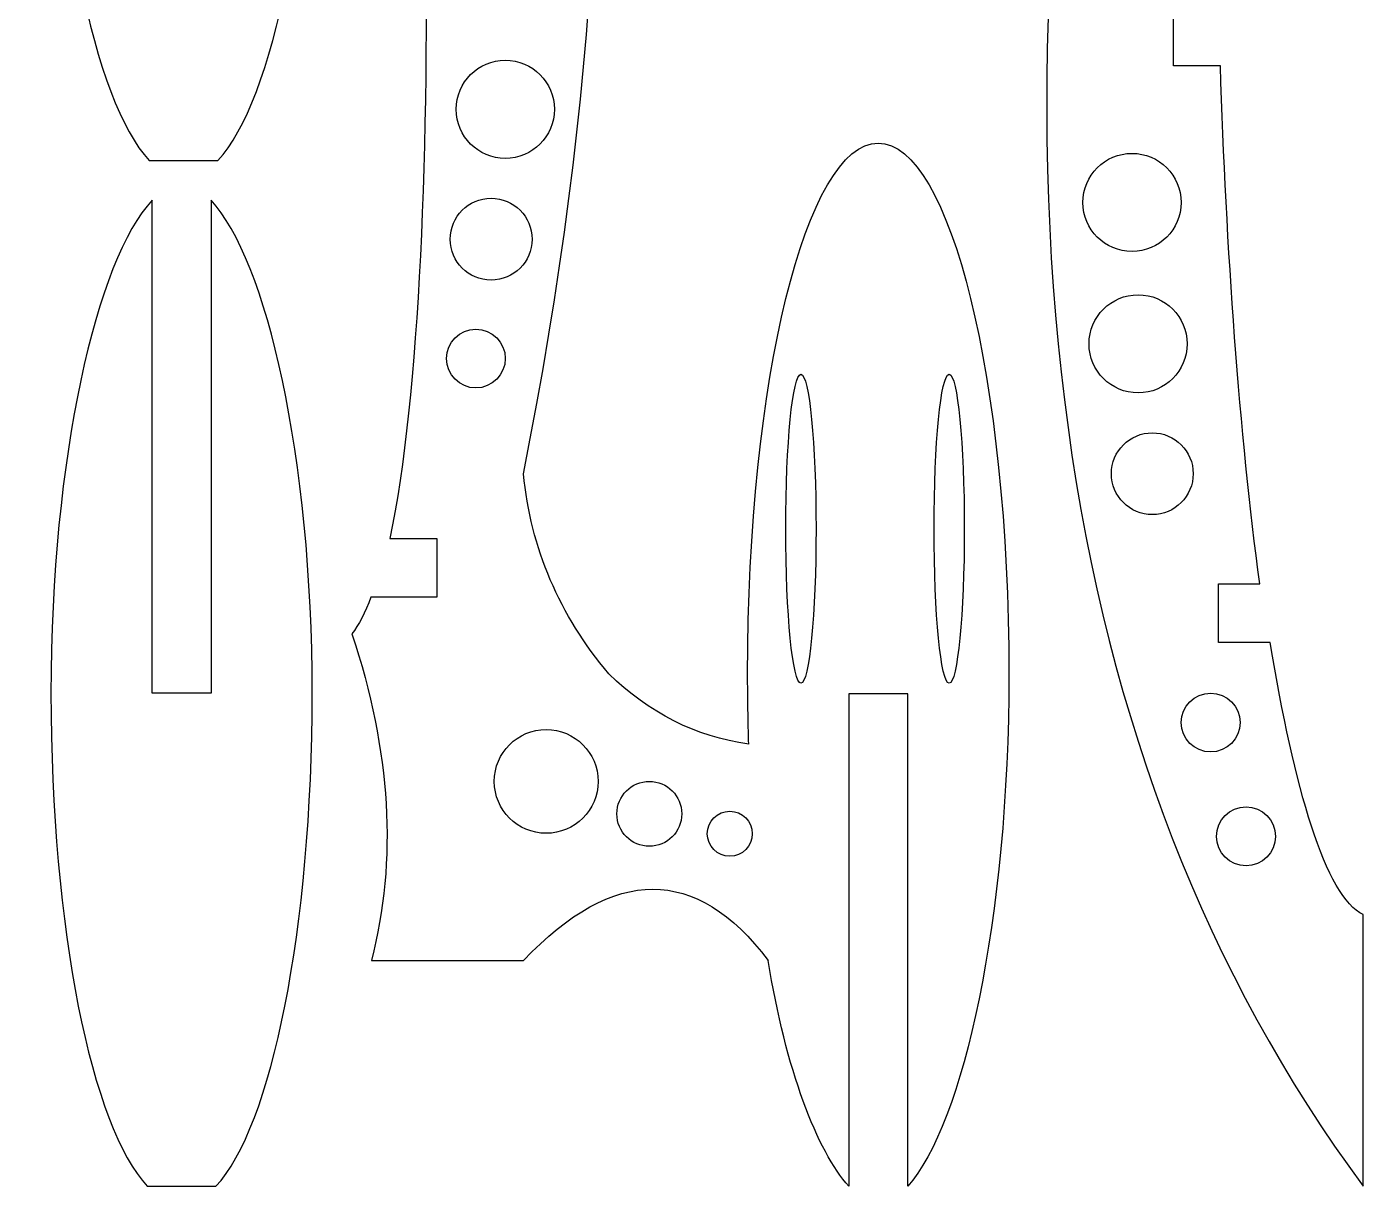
# Model space of a CAD drawing. Extents: x -6.9 to 5.4, y -6.6 to 6.1.
# Drawn here: x -1.36 to 5.45, y -6.58 to -0.67 of the extents above; entities that cross this region are included whole.
import ezdxf

# ---------------------------------------------------------------- set-up
doc = ezdxf.new("R2010")
doc.units = 0
doc.header["$MEASUREMENT"] = 0
doc.layers.add('LAYER_1', color=7, linetype='CONTINUOUS')

msp = doc.modelspace()

# ---------------------------------------------------------------- linework, layer by layer
at = {"layer": 'LAYER_1', "color": 1}
for centre, major_axis in [((4.2701, -1.56215), (0, 0.25)), ((4.30129, -2.28267), (0, 0.25)), ((4.37353, -2.94451), (0, 0.20846)), ((4.67129, -4.21266), (0, 0.15)), ((4.85129, -4.79266), (0, 0.15))]:
    msp.add_ellipse(centre, major_axis=major_axis, ratio=1, dxfattribs=at)
for points, knots in [([(-1.0765, 6.05652), (-1.0765, 6.05652), (-1.0765, 4.67193), (-1.0765, 4.67193), (-1.0765, 4.67193), (-1.26912, 4.58495), (-1.42916, 4.02107), (-1.55084, 3.28561), (-1.55084, 3.28561), (-1.55084, 3.28561), (-1.81406, 3.28562), (-1.81406, 3.28562), (-1.81406, 3.28562), (-1.81406, 3.28562), (-1.81406, 2.98575), (-1.81406, 2.98575), (-1.81406, 2.98575), (-1.81406, 2.98575), (-1.78008, 2.98575), (-1.78008, 2.98575), (-1.78008, 2.98575), (-1.78008, 2.98575), (-1.73451, 2.98575), (-1.73451, 2.98575), (-1.73451, 2.98575), (-1.73451, 2.98575), (-1.60366, 2.98575), (-1.60366, 2.98575), (-1.60366, 2.98575), (-1.70708, 2.23453), (-1.77571, 1.26423), (-1.80467, 0.34562), (-1.80467, 0.34562), (-1.80467, 0.34562), (-2.04347, 0.34562), (-2.04347, 0.34562), (-2.04347, 0.34562), (-2.04347, 0.34562), (-2.04347, 0.04575), (-2.04347, 0.04575), (-2.04347, 0.04575), (-2.04347, 0.04575), (-1.8138, 0.04575), (-1.8138, 0.04575), (-1.8138, 0.04575), (-1.84049, -1.2543), (-1.78591, -2.55726), (-1.63606, -3.27438), (-1.63606, -3.27438), (-1.63606, -3.27438), (-1.87501, -3.27438), (-1.87501, -3.27438), (-1.87501, -3.27438), (-1.87501, -3.27438), (-1.87501, -3.57425), (-1.87501, -3.57425), (-1.87501, -3.57425), (-1.87501, -3.57425), (-1.53922, -3.57425), (-1.53922, -3.57425), (-1.53922, -3.57425), (-1.50942, -3.653), (-1.47714, -3.71587), (-1.44229, -3.76058), (-1.44229, -3.76058), (-1.6412, -4.35957), (-1.67434, -4.91428), (-1.54172, -5.42472), (-1.54172, -5.42472), (-1.54172, -5.42472), (-1.7999, -5.42472), (-2.31625, -5.42472), (-2.31625, -5.42472), (-2.54922, -5.18566), (-2.71015, -5.04915), (-2.9477, -5.06273), (-2.9477, -5.06273), (-3.38926, -5.08798), (-3.56411, -5.42472), (-3.56411, -5.42472), (-3.56411, -5.42472), (-3.62295, -5.75827), (-3.67455, -6.2348), (-3.97476, -6.57611), (-3.97476, -6.57611), (-3.97476, -6.57611), (-4.07472, -6.57611), (-4.27463, -6.57611), (-4.27463, -6.57611), (-4.43925, -6.38713), (-4.57281, -6.00334), (-4.67531, -5.42472), (-4.67531, -5.42472), (-4.76578, -4.65962), (-3.82692, -0.58949), (-2.82667, 2.66733), (-2.82667, 2.66733), (-2.48529, 3.98956), (-1.79329, 5.08701), (-1.0765, 6.05652)], [0, 0, 0, 0, 0.0384615, 0.0384615, 0.0384615, 0.0384615, 0.0769231, 0.0769231, 0.0769231, 0.0769231, 0.1153846, 0.1153846, 0.1153846, 0.1153846, 0.1538462, 0.1538462, 0.1538462, 0.1538462, 0.1923077, 0.1923077, 0.1923077, 0.1923077, 0.2307692, 0.2307692, 0.2307692, 0.2307692, 0.2692308, 0.2692308, 0.2692308, 0.2692308, 0.3076923, 0.3076923, 0.3076923, 0.3076923, 0.3461538, 0.3461538, 0.3461538, 0.3461538, 0.3846154, 0.3846154, 0.3846154, 0.3846154, 0.4230769, 0.4230769, 0.4230769, 0.4230769, 0.4615385, 0.4615385, 0.4615385, 0.4615385, 0.5, 0.5, 0.5, 0.5, 0.5384615, 0.5384615, 0.5384615, 0.5384615, 0.5769231, 0.5769231, 0.5769231, 0.5769231, 0.6153846, 0.6153846, 0.6153846, 0.6153846, 0.6538462, 0.6538462, 0.6538462, 0.6538462, 0.6923077, 0.6923077, 0.6923077, 0.6923077, 0.7307692, 0.7307692, 0.7307692, 0.7307692, 0.7692308, 0.7692308, 0.7692308, 0.7692308, 0.8076923, 0.8076923, 0.8076923, 0.8076923, 0.8461538, 0.8461538, 0.8461538, 0.8461538, 0.8846154, 0.8846154, 0.8846154, 0.8846154, 0.9230769, 0.9230769, 0.9230769, 0.9230769, 1, 1, 1, 1]), ([(-0.07125, 6.05652), (-0.07125, 6.05652), (-0.07125, 4.67193), (-0.07125, 4.67193), (-0.07125, 4.67193), (0.12137, 4.58495), (0.28141, 4.02107), (0.40309, 3.28561), (0.40309, 3.28561), (0.40309, 3.28561), (0.66631, 3.28562), (0.66631, 3.28562), (0.66631, 3.28562), (0.66631, 3.28562), (0.66631, 2.98575), (0.66631, 2.98575), (0.66631, 2.98575), (0.66631, 2.98575), (0.63233, 2.98575), (0.63233, 2.98575), (0.63233, 2.98575), (0.63233, 2.98575), (0.58676, 2.98575), (0.58676, 2.98575), (0.58676, 2.98575), (0.58676, 2.98575), (0.45591, 2.98575), (0.45591, 2.98575), (0.45591, 2.98575), (0.55933, 2.23453), (0.62796, 1.26423), (0.65692, 0.34562), (0.65692, 0.34562), (0.65692, 0.34562), (0.89572, 0.34562), (0.89572, 0.34562), (0.89572, 0.34562), (0.89572, 0.34562), (0.89572, 0.04575), (0.89572, 0.04575), (0.89572, 0.04575), (0.89572, 0.04575), (0.66605, 0.04575), (0.66605, 0.04575), (0.66605, 0.04575), (0.69274, -1.2543), (0.63816, -2.55726), (0.48831, -3.27438), (0.48831, -3.27438), (0.48831, -3.27438), (0.72726, -3.27438), (0.72726, -3.27438), (0.72726, -3.27438), (0.72726, -3.27438), (0.72726, -3.57425), (0.72726, -3.57425), (0.72726, -3.57425), (0.72726, -3.57425), (0.39147, -3.57425), (0.39147, -3.57425), (0.39147, -3.57425), (0.36167, -3.653), (0.32939, -3.71587), (0.29454, -3.76058), (0.29454, -3.76058), (0.49345, -4.35957), (0.52659, -4.91428), (0.39397, -5.42472), (0.39397, -5.42472), (0.65316, -5.42472), (0.91133, -5.42472), (1.1685, -5.42472), (1.1685, -5.42472), (1.63172, -4.9411), (2.04767, -4.9411), (2.41636, -5.42472)], [0, 0, 0, 0, 0.05, 0.05, 0.05, 0.05, 0.1, 0.1, 0.1, 0.1, 0.15, 0.15, 0.15, 0.15, 0.2, 0.2, 0.2, 0.2, 0.25, 0.25, 0.25, 0.25, 0.3, 0.3, 0.3, 0.3, 0.35, 0.35, 0.35, 0.35, 0.4, 0.4, 0.4, 0.4, 0.45, 0.45, 0.45, 0.45, 0.5, 0.5, 0.5, 0.5, 0.55, 0.55, 0.55, 0.55, 0.6, 0.6, 0.6, 0.6, 0.65, 0.65, 0.65, 0.65, 0.7, 0.7, 0.7, 0.7, 0.75, 0.75, 0.75, 0.75, 0.8, 0.8, 0.8, 0.8, 0.85, 0.85, 0.85, 0.85, 0.9, 0.9, 0.9, 0.9, 1, 1, 1, 1]), ([(2.31711, -4.32375), (2.04536, -4.28318), (1.80781, -4.16389), (1.6044, -3.96529), (1.6044, -3.96529), (1.35135, -3.66467), (1.20605, -3.32449), (1.1685, -2.94474), (1.1685, -2.94474), (1.935, 0.90145), (1.52175, 3.90187), (-0.07125, 6.05652)], [0, 0, 0, 0, 0.25, 0.25, 0.25, 0.25, 0.5, 0.5, 0.5, 0.5, 1, 1, 1, 1]), ([(5.4487, -6.57611), (5.4487, -6.57611), (5.4487, -5.19152), (5.4487, -5.19152), (5.4487, -5.19152), (5.25608, -5.10454), (5.09604, -4.54066), (4.97436, -3.8052), (4.97436, -3.8052), (4.97436, -3.8052), (4.71114, -3.80521), (4.71114, -3.80521), (4.71114, -3.80521), (4.71114, -3.80521), (4.71114, -3.50534), (4.71114, -3.50534), (4.71114, -3.50534), (4.71114, -3.50534), (4.74512, -3.50534), (4.74512, -3.50534), (4.74512, -3.50534), (4.74512, -3.50534), (4.79069, -3.50534), (4.79069, -3.50534), (4.79069, -3.50534), (4.79069, -3.50534), (4.92154, -3.50534), (4.92154, -3.50534), (4.92154, -3.50534), (4.81812, -2.75412), (4.74949, -1.78382), (4.72053, -0.86521), (4.72053, -0.86521), (4.72053, -0.86521), (4.48173, -0.86521), (4.48173, -0.86521), (4.48173, -0.86521), (4.48173, -0.86521), (4.48173, -0.56534), (4.48173, -0.56534), (4.48173, -0.56534), (4.48173, -0.56534), (4.7114, -0.56534), (4.7114, -0.56534), (4.7114, -0.56534), (4.68471, 0.73471), (4.73929, 2.03767), (4.88914, 2.75479), (4.88914, 2.75479), (4.88914, 2.75479), (4.65019, 2.75479), (4.65019, 2.75479), (4.65019, 2.75479), (4.65019, 2.75479), (4.65019, 3.05466), (4.65019, 3.05466), (4.65019, 3.05466), (4.65019, 3.05466), (4.98598, 3.05466), (4.98598, 3.05466), (4.98598, 3.05466), (5.01578, 3.13341), (5.04806, 3.19628), (5.08291, 3.24099), (5.08291, 3.24099), (4.884, 3.83998), (4.85086, 4.39469), (4.98348, 4.90513), (4.98348, 4.90513), (4.72429, 4.90513), (4.46612, 4.90513), (4.20895, 4.90513), (4.20895, 4.90513), (3.74573, 4.42151), (3.32978, 4.42151), (2.96109, 4.90513)], [0, 0, 0, 0, 0.05, 0.05, 0.05, 0.05, 0.1, 0.1, 0.1, 0.1, 0.15, 0.15, 0.15, 0.15, 0.2, 0.2, 0.2, 0.2, 0.25, 0.25, 0.25, 0.25, 0.3, 0.3, 0.3, 0.3, 0.35, 0.35, 0.35, 0.35, 0.4, 0.4, 0.4, 0.4, 0.45, 0.45, 0.45, 0.45, 0.5, 0.5, 0.5, 0.5, 0.55, 0.55, 0.55, 0.55, 0.6, 0.6, 0.6, 0.6, 0.65, 0.65, 0.65, 0.65, 0.7, 0.7, 0.7, 0.7, 0.75, 0.75, 0.75, 0.75, 0.8, 0.8, 0.8, 0.8, 0.85, 0.85, 0.85, 0.85, 0.9, 0.9, 0.9, 0.9, 1, 1, 1, 1]), ([(3.06034, 3.80416), (3.33209, 3.76359), (3.56964, 3.6443), (3.77305, 3.4457), (3.77305, 3.4457), (4.0261, 3.14508), (4.1714, 2.8049), (4.20895, 2.42515), (4.20895, 2.42515), (3.44245, -1.42104), (3.8557, -4.42146), (5.4487, -6.57611)], [0, 0, 0, 0, 0.25, 0.25, 0.25, 0.25, 0.5, 0.5, 0.5, 0.5, 1, 1, 1, 1]), ([(-0.4136, 1.16531), (-0.4136, 1.16531), (-0.4136, 3.67818), (-0.4136, 3.67818), (-0.4136, 3.67818), (-0.13086, 3.37765), (0.10215, 2.36646), (0.10215, 1.16532), (0.10215, 1.16532), (0.10215, -0.03582), (-0.10579, -1.04699), (-0.38851, -1.34754), (-0.38851, -1.34754), (-0.38851, -1.34754), (-0.73851, -1.34752), (-0.73851, -1.34752), (-0.73851, -1.34752), (-1.02123, -1.04695), (-1.22915, -0.03579), (-1.22915, 1.16532), (-1.22915, 1.16532), (-1.22915, 2.36646), (-0.99619, 3.37765), (-0.71345, 3.67818), (-0.71345, 3.67818), (-0.71345, 3.67818), (-0.71345, 1.16531), (-0.71345, 1.16531), (-0.71345, 1.16531), (-0.71345, 1.16531), (-0.4136, 1.16531), (-0.4136, 1.16531)], [0, 0, 0, 0, 0.1111111, 0.1111111, 0.1111111, 0.1111111, 0.2222222, 0.2222222, 0.2222222, 0.2222222, 0.3333333, 0.3333333, 0.3333333, 0.3333333, 0.4444444, 0.4444444, 0.4444444, 0.4444444, 0.5555556, 0.5555556, 0.5555556, 0.5555556, 0.6666667, 0.6666667, 0.6666667, 0.6666667, 0.7777778, 0.7777778, 0.7777778, 0.7777778, 1, 1, 1, 1]), ([(1.07616, -0.83746), (0.93809, -0.83746), (0.82616, -0.94939), (0.82616, -1.08746), (0.82616, -1.08746), (0.82616, -1.22553), (0.93809, -1.33746), (1.07616, -1.33746), (1.07616, -1.33746), (1.21423, -1.33746), (1.32616, -1.22553), (1.32616, -1.08746), (1.32616, -1.08746), (1.32616, -0.94939), (1.21423, -0.83746), (1.07616, -0.83746)], [0, 0, 0, 0, 0.2, 0.2, 0.2, 0.2, 0.4, 0.4, 0.4, 0.4, 0.6, 0.6, 0.6, 0.6, 1, 1, 1, 1]), ([(2.31711, -4.32375), (2.31329, -4.20646), (2.31128, -4.08683), (2.31128, -3.96529), (2.31128, -3.96529), (2.31128, -2.47119), (2.60932, -1.25999), (2.97693, -1.25999), (2.97693, -1.25999), (3.34454, -1.25999), (3.64258, -2.47119), (3.64258, -3.96529), (3.64258, -3.96529), (3.64258, -5.21323), (3.4096, -6.26382), (3.12688, -6.57611), (3.12688, -6.57611), (3.12688, -6.57611), (3.12688, -4.06684), (3.12688, -4.06684), (3.12688, -4.06684), (3.12688, -4.06684), (2.82701, -4.06683), (2.82701, -4.06683), (2.82701, -4.06683), (2.82701, -4.06683), (2.82701, -6.57611), (2.82701, -6.57611), (2.82701, -6.57611), (2.66606, -6.39833), (2.50427, -5.98127), (2.41636, -5.42472)], [0, 0, 0, 0, 0.1111111, 0.1111111, 0.1111111, 0.1111111, 0.2222222, 0.2222222, 0.2222222, 0.2222222, 0.3333333, 0.3333333, 0.3333333, 0.3333333, 0.4444444, 0.4444444, 0.4444444, 0.4444444, 0.5555556, 0.5555556, 0.5555556, 0.5555556, 0.6666667, 0.6666667, 0.6666667, 0.6666667, 0.7777778, 0.7777778, 0.7777778, 0.7777778, 1, 1, 1, 1]), ([(-0.4236, -4.06326), (-0.4236, -4.06326), (-0.4236, -1.55039), (-0.4236, -1.55039), (-0.4236, -1.55039), (-0.14086, -1.85092), (0.09215, -2.86211), (0.09215, -4.06325), (0.09215, -4.06325), (0.09215, -5.26439), (-0.11579, -6.27556), (-0.39851, -6.57611), (-0.39851, -6.57611), (-0.39851, -6.57611), (-0.74851, -6.57609), (-0.74851, -6.57609), (-0.74851, -6.57609), (-1.03123, -6.27552), (-1.23915, -5.26436), (-1.23915, -4.06325), (-1.23915, -4.06325), (-1.23915, -2.86211), (-1.00619, -1.85092), (-0.72345, -1.55039), (-0.72345, -1.55039), (-0.72345, -1.55039), (-0.72345, -4.06326), (-0.72345, -4.06326), (-0.72345, -4.06326), (-0.72345, -4.06326), (-0.4236, -4.06326), (-0.4236, -4.06326)], [0, 0, 0, 0, 0.1111111, 0.1111111, 0.1111111, 0.1111111, 0.2222222, 0.2222222, 0.2222222, 0.2222222, 0.3333333, 0.3333333, 0.3333333, 0.3333333, 0.4444444, 0.4444444, 0.4444444, 0.4444444, 0.5555556, 0.5555556, 0.5555556, 0.5555556, 0.6666667, 0.6666667, 0.6666667, 0.6666667, 0.7777778, 0.7777778, 0.7777778, 0.7777778, 1, 1, 1, 1]), ([(1.00392, -1.54084), (0.88879, -1.54084), (0.79546, -1.63417), (0.79546, -1.7493), (0.79546, -1.7493), (0.79546, -1.86443), (0.88879, -1.95776), (1.00392, -1.95776), (1.00392, -1.95776), (1.11905, -1.95776), (1.21238, -1.86443), (1.21238, -1.7493), (1.21238, -1.7493), (1.21238, -1.63417), (1.11905, -1.54084), (1.00392, -1.54084)], [0, 0, 0, 0, 0.2, 0.2, 0.2, 0.2, 0.4, 0.4, 0.4, 0.4, 0.6, 0.6, 0.6, 0.6, 1, 1, 1, 1]), ([(0.92616, -2.20745), (0.84331, -2.20745), (0.77616, -2.2746), (0.77616, -2.35745), (0.77616, -2.35745), (0.77616, -2.4403), (0.84331, -2.50745), (0.92616, -2.50745), (0.92616, -2.50745), (1.00901, -2.50745), (1.07616, -2.4403), (1.07616, -2.35745), (1.07616, -2.35745), (1.07616, -2.2746), (1.00901, -2.20745), (0.92616, -2.20745)], [0, 0, 0, 0, 0.2, 0.2, 0.2, 0.2, 0.4, 0.4, 0.4, 0.4, 0.6, 0.6, 0.6, 0.6, 1, 1, 1, 1]), ([(2.58283, -2.43776), (2.54021, -2.43776), (2.50566, -2.79031), (2.50566, -3.2252), (2.50566, -3.2252), (2.50566, -3.66009), (2.54021, -4.01264), (2.58283, -4.01264), (2.58283, -4.01264), (2.62545, -4.01264), (2.66, -3.66009), (2.66, -3.2252), (2.66, -3.2252), (2.66, -2.79031), (2.62545, -2.43776), (2.58283, -2.43776)], [0, 0, 0, 0, 0.2, 0.2, 0.2, 0.2, 0.4, 0.4, 0.4, 0.4, 0.6, 0.6, 0.6, 0.6, 1, 1, 1, 1]), ([(3.33837, -2.43776), (3.29575, -2.43776), (3.2612, -2.79031), (3.2612, -3.2252), (3.2612, -3.2252), (3.2612, -3.66009), (3.29575, -4.01264), (3.33837, -4.01264), (3.33837, -4.01264), (3.38099, -4.01264), (3.41554, -3.66009), (3.41554, -3.2252), (3.41554, -3.2252), (3.41554, -2.79031), (3.38099, -2.43776), (3.33837, -2.43776)], [0, 0, 0, 0, 0.2, 0.2, 0.2, 0.2, 0.4, 0.4, 0.4, 0.4, 0.6, 0.6, 0.6, 0.6, 1, 1, 1, 1]), ([(1.28464, -4.24807), (1.13852, -4.24807), (1.02006, -4.36653), (1.02006, -4.51265), (1.02006, -4.51265), (1.02006, -4.65877), (1.13852, -4.77723), (1.28464, -4.77723), (1.28464, -4.77723), (1.43076, -4.77723), (1.54922, -4.65877), (1.54922, -4.51265), (1.54922, -4.51265), (1.54922, -4.36653), (1.43076, -4.24807), (1.28464, -4.24807)], [0, 0, 0, 0, 0.2, 0.2, 0.2, 0.2, 0.4, 0.4, 0.4, 0.4, 0.6, 0.6, 0.6, 0.6, 1, 1, 1, 1]), ([(1.8102, -4.51265), (1.71882, -4.51265), (1.64474, -4.58673), (1.64474, -4.67811), (1.64474, -4.67811), (1.64474, -4.76949), (1.71882, -4.84357), (1.8102, -4.84357), (1.8102, -4.84357), (1.90158, -4.84357), (1.97566, -4.76949), (1.97566, -4.67811), (1.97566, -4.67811), (1.97566, -4.58673), (1.90158, -4.51265), (1.8102, -4.51265)], [0, 0, 0, 0, 0.2, 0.2, 0.2, 0.2, 0.4, 0.4, 0.4, 0.4, 0.6, 0.6, 0.6, 0.6, 1, 1, 1, 1]), ([(2.22041, -4.66468), (2.15704, -4.66468), (2.10566, -4.71606), (2.10566, -4.77943), (2.10566, -4.77943), (2.10566, -4.8428), (2.15704, -4.89418), (2.22041, -4.89418), (2.22041, -4.89418), (2.28378, -4.89418), (2.33516, -4.8428), (2.33516, -4.77943), (2.33516, -4.77943), (2.33516, -4.71606), (2.28378, -4.66468), (2.22041, -4.66468)], [0, 0, 0, 0, 0.2, 0.2, 0.2, 0.2, 0.4, 0.4, 0.4, 0.4, 0.6, 0.6, 0.6, 0.6, 1, 1, 1, 1])]:
    msp.add_open_spline(points, degree=3, knots=knots, dxfattribs=at)

doc.saveas('drawing.dxf')
